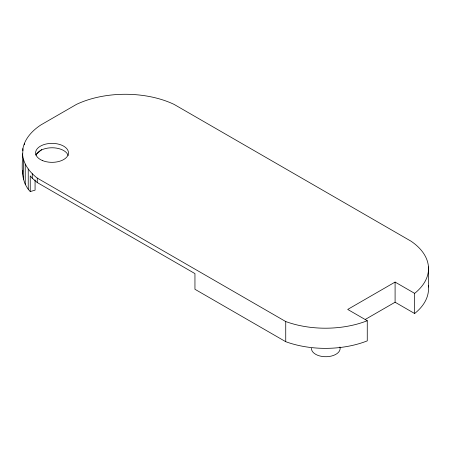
<?xml version="1.0" encoding="UTF-8"?>
<svg xmlns="http://www.w3.org/2000/svg" width="451" height="451" viewBox="0 0 451 451"><rect width="100%" height="100%" fill="white"/><g stroke="black" fill="none" stroke-linecap="round" stroke-linejoin="round"><path stroke-width="0.68" d="M35.071 179.943L35.071 190.17L30.245 191.551C19.145 180.118 22.753 162.963 22.888 148.61C24.828 138.48 32.371 130.576 40.703 125.045L76.49 104.384A76.749 44.311 0 0 1 174.069 104.384L410.929 241.133A73.203 42.264 0 0 1 414.644 293.364L414.644 313.513L395.093 302.226L365.327 319.409M22.55 173.973L22.759 170.715M35.798 154.766L41.661 149.546M414.644 293.364L395.093 282.078L347.71 309.437L367.261 320.723L367.261 340.871A74.02 42.732 0 0 1 285.737 341.695L194.95 289.277L194.95 273.599L37.264 182.559L32.263 178.213L30.245 175.873L30.245 191.551M22.55 153.825C23.114 163.786 29.608 172.214 37.264 178.094L285.737 321.546A74.02 42.732 0 0 0 367.261 320.723M428.45 266.879L428.45 287.028M395.093 282.078L395.093 302.226M285.737 321.546L285.737 341.695M37.264 178.094L37.264 182.559M32.263 173.742L32.263 178.213M28.233 169.063L28.233 189.211M25.245 164.136L25.245 184.284M24.348 143.452L24.348 144.844M23.339 159.028L23.339 179.177M22.888 148.61L22.888 150.69M35.967 155.268A16.433 9.488 0 0 1 52.277 147.765A16.433 9.488 0 0 1 68.197 155.533M339.924 346.994A14.359 8.287 0 0 1 326.885 356.702A14.359 8.287 0 0 1 311.432 348.257M428.32 285.692A73.203 42.264 0 0 1 414.644 313.513M42.715 160.663A16.433 9.488 0 0 0 68.417 153.611A16.433 9.488 0 0 0 44.982 144.286A16.433 9.488 0 0 0 42.715 160.663"/></g></svg>
